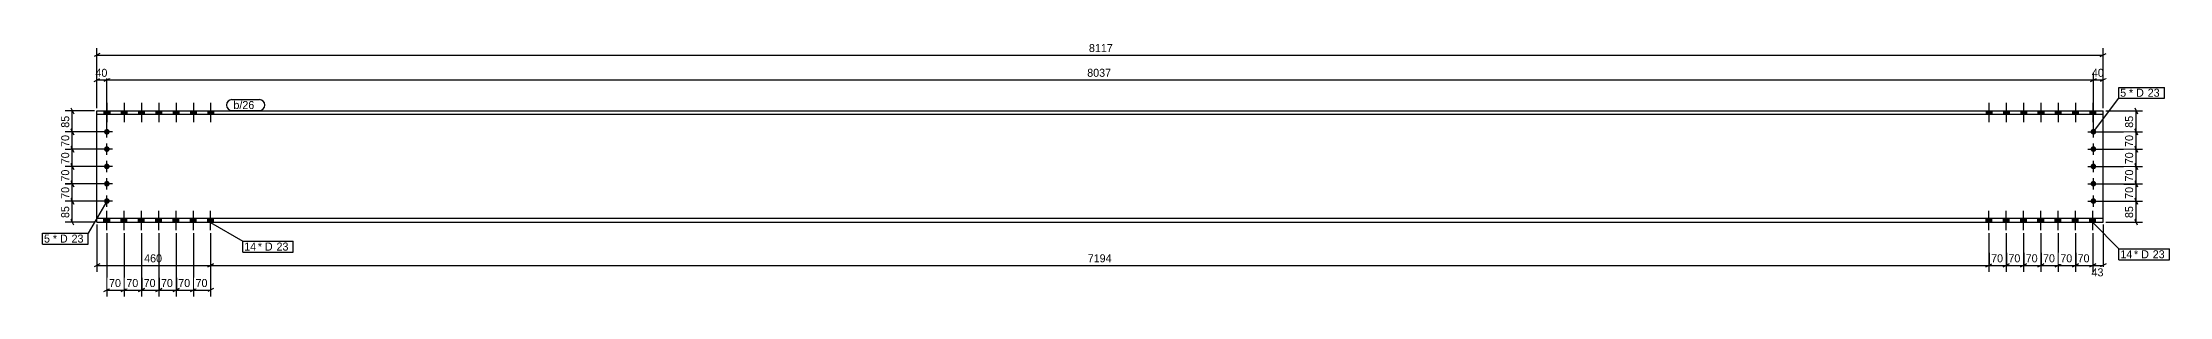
# Model space of a CAD drawing. Header units: millimetres. Extents: x 26 to 22430, y 32 to 1058.
# Drawn here: x 13825 to 22430, y 32 to 1058 of the extents above; entities that cross this region are included whole.
import ezdxf

# ---------------------------------------------------------------- set-up
doc = ezdxf.new("R2010")
doc.units = ezdxf.units.MM
doc.styles.add('Comic Sans MS', font='COMIC.TTF', dxfattribs={"height": 0.2})

msp = doc.modelspace()

# ---------------------------------------------------------------- hatches: boundary and pattern name
at = {"linetype": 'Continuous'}
for points in [[(14073.8, 768), (14096.8, 768), (14096.8, 782.6), (14073.8, 782.6)], [(14073.8, 768), (14096.8, 768), (14096.8, 782.6), (14073.8, 782.6)], [(14143.8, 768), (14166.8, 768), (14166.8, 782.6), (14143.8, 782.6)], [(14143.8, 768), (14166.8, 768), (14166.8, 782.6), (14143.8, 782.6)], [(14213.8, 768), (14236.8, 768), (14236.8, 782.6), (14213.8, 782.6)], [(14213.8, 768), (14236.8, 768), (14236.8, 782.6), (14213.8, 782.6)], [(14283.8, 768), (14306.8, 768), (14306.8, 782.6), (14283.8, 782.6)], [(14283.8, 768), (14306.8, 768), (14306.8, 782.6), (14283.8, 782.6)], [(14353.8, 768), (14376.8, 768), (14376.8, 782.6), (14353.8, 782.6)], [(14353.8, 768), (14376.8, 768), (14376.8, 782.6), (14353.8, 782.6)], [(14423.8, 768), (14446.8, 768), (14446.8, 782.6), (14423.8, 782.6)], [(14423.8, 768), (14446.8, 768), (14446.8, 782.6), (14423.8, 782.6)], [(14493.8, 768), (14516.8, 768), (14516.8, 782.6), (14493.8, 782.6)], [(14493.8, 768), (14516.8, 768), (14516.8, 782.6), (14493.8, 782.6)], [(21711.2, 782.6), (21688.2, 782.6), (21688.2, 768), (21711.2, 768)], [(21711.2, 782.6), (21688.2, 782.6), (21688.2, 768), (21711.2, 768)], [(21781.2, 782.6), (21758.2, 782.6), (21758.2, 768), (21781.2, 768)], [(21781.2, 782.6), (21758.2, 782.6), (21758.2, 768), (21781.2, 768)], [(21851.2, 782.6), (21828.2, 782.6), (21828.2, 768), (21851.2, 768)], [(21851.2, 782.6), (21828.2, 782.6), (21828.2, 768), (21851.2, 768)], [(21921.2, 782.6), (21898.2, 782.6), (21898.2, 768), (21921.2, 768)], [(21921.2, 782.6), (21898.2, 782.6), (21898.2, 768), (21921.2, 768)], [(21991.2, 782.6), (21968.2, 782.6), (21968.2, 768), (21991.2, 768)], [(21991.2, 782.6), (21968.2, 782.6), (21968.2, 768), (21991.2, 768)], [(22061.2, 782.6), (22038.2, 782.6), (22038.2, 768), (22061.2, 768)], [(22061.2, 782.6), (22038.2, 782.6), (22038.2, 768), (22061.2, 768)], [(22131.2, 782.6), (22108.2, 782.6), (22108.2, 768), (22131.2, 768)], [(22131.2, 782.6), (22108.2, 782.6), (22108.2, 768), (22131.2, 768)], [(14073.9, 697.6, -1), (14096.9, 697.6, -1)], [(22110.9, 697.6, -1), (22133.9, 697.6, -1)], [(14073.9, 627.6, -1), (14096.9, 627.6, -1)], [(22110.9, 627.6, -1), (22133.9, 627.6, -1)], [(14073.9, 557.6, -1), (14096.9, 557.6, -1)], [(22110.9, 557.6, -1), (22133.9, 557.6, -1)], [(14073.9, 487.6, -1), (14096.9, 487.6, -1)], [(22110.9, 487.6, -1), (22133.9, 487.6, -1)], [(14073.8, 332.6), (14096.8, 332.6), (14096.8, 347.2), (14073.8, 347.2)], [(14073.8, 332.6), (14096.8, 332.6), (14096.8, 347.2), (14073.8, 347.2)], [(14073.9, 417.6, -1), (14096.9, 417.6, -1)], [(14143.8, 332.6), (14166.8, 332.6), (14166.8, 347.2), (14143.8, 347.2)], [(14143.8, 332.6), (14166.8, 332.6), (14166.8, 347.2), (14143.8, 347.2)], [(14213.8, 332.6), (14236.8, 332.6), (14236.8, 347.2), (14213.8, 347.2)], [(14213.8, 332.6), (14236.8, 332.6), (14236.8, 347.2), (14213.8, 347.2)], [(14283.8, 332.6), (14306.8, 332.6), (14306.8, 347.2), (14283.8, 347.2)], [(14283.8, 332.6), (14306.8, 332.6), (14306.8, 347.2), (14283.8, 347.2)], [(14353.8, 332.6), (14376.8, 332.6), (14376.8, 347.2), (14353.8, 347.2)], [(14353.8, 332.6), (14376.8, 332.6), (14376.8, 347.2), (14353.8, 347.2)], [(14423.8, 332.6), (14446.8, 332.6), (14446.8, 347.2), (14423.8, 347.2)], [(14423.8, 332.6), (14446.8, 332.6), (14446.8, 347.2), (14423.8, 347.2)], [(14493.8, 332.6), (14516.8, 332.6), (14516.8, 347.2), (14493.8, 347.2)], [(14493.8, 332.6), (14516.8, 332.6), (14516.8, 347.2), (14493.8, 347.2)], [(21711.2, 347.2), (21688.2, 347.2), (21688.2, 332.6), (21711.2, 332.6)], [(21711.2, 347.2), (21688.2, 347.2), (21688.2, 332.6), (21711.2, 332.6)], [(21781.2, 347.2), (21758.2, 347.2), (21758.2, 332.6), (21781.2, 332.6)], [(21781.2, 347.2), (21758.2, 347.2), (21758.2, 332.6), (21781.2, 332.6)], [(21851.2, 347.2), (21828.2, 347.2), (21828.2, 332.6), (21851.2, 332.6)], [(21851.2, 347.2), (21828.2, 347.2), (21828.2, 332.6), (21851.2, 332.6)], [(21921.2, 347.2), (21898.2, 347.2), (21898.2, 332.6), (21921.2, 332.6)], [(21921.2, 347.2), (21898.2, 347.2), (21898.2, 332.6), (21921.2, 332.6)], [(21991.2, 347.2), (21968.2, 347.2), (21968.2, 332.6), (21991.2, 332.6)], [(21991.2, 347.2), (21968.2, 347.2), (21968.2, 332.6), (21991.2, 332.6)], [(22061.2, 347.2), (22038.2, 347.2), (22038.2, 332.6), (22061.2, 332.6)], [(22061.2, 347.2), (22038.2, 347.2), (22038.2, 332.6), (22061.2, 332.6)], [(22131.2, 347.2), (22108.2, 347.2), (22108.2, 332.6), (22131.2, 332.6)], [(22131.2, 347.2), (22108.2, 347.2), (22108.2, 332.6), (22131.2, 332.6)], [(22110.9, 417.6, -1), (22133.9, 417.6, -1)]]:
    msp.add_hatch(color=3, dxfattribs=at).paths.add_polyline_path(points)

# ---------------------------------------------------------------- linework, layer by layer
at = {"color": 8, "linetype": 'Continuous'}
for p, q in [((14057.4, 1013.6), (14033.4, 1001.6)), ((14045.4, 1007.6), (22162.4, 1007.6)), ((22150.4, 1001.6), (22174.4, 1013.6)), ((14033.4, 901.6), (14057.4, 913.6)), ((14045.4, 792.6), (14045.4, 936)), ((14045.4, 907.6), (14085.4, 907.6)), ((14097.4, 913.6), (14073.4, 901.6)), ((14097.4, 913.6), (14073.4, 901.6)), ((14085.4, 707.6), (14085.4, 936)), ((14085.4, 707.6), (14085.4, 936)), ((22110.4, 901.6), (22134.4, 913.6)), ((22122.4, 707.6), (22122.4, 936)), ((22122.4, 907.6), (22162.4, 907.6)), ((22174.4, 913.6), (22150.4, 901.6)), ((22162.4, 792.6), (22162.4, 936)), ((14035.4, 782.6), (13917, 782.6)), ((13939.4, 794.6), (13951.4, 770.6)), ((13945.4, 697.6), (13945.4, 782.6)), ((22172.4, 782.6), (22321, 782.6)), ((22289.4, 794.6), (22301.4, 770.6)), ((22295.4, 697.6), (22295.4, 782.6)), ((14075.4, 697.6), (13917, 697.6)), ((13951.4, 685.6), (13939.4, 709.6)), ((22132.4, 697.6), (22321, 697.6)), ((22301.4, 685.6), (22289.4, 709.6)), ((14075.4, 627.6), (13917, 627.6)), ((13939.4, 639.6), (13951.4, 615.6)), ((13945.4, 557.6), (13945.4, 627.6)), ((22132.4, 627.6), (22321, 627.6)), ((22301.4, 615.6), (22289.4, 639.6)), ((14075.4, 557.6), (13917, 557.6)), ((13951.4, 545.6), (13939.4, 569.6)), ((22132.4, 557.6), (22321, 557.6)), ((22301.4, 545.6), (22289.4, 569.6)), ((14075.4, 487.6), (13917, 487.6)), ((13939.4, 499.6), (13951.4, 475.6)), ((22132.4, 487.6), (22321, 487.6)), ((22289.4, 499.6), (22301.4, 475.6)), ((22295.4, 417.6), (22295.4, 487.6)), ((14075.4, 417.6), (13917, 417.6)), ((13939.4, 429.6), (13951.4, 405.6)), ((13951.4, 320.6), (13939.4, 344.6)), ((13945.4, 332.6), (13945.4, 417.6)), ((22132.4, 417.6), (22321, 417.6)), ((22301.4, 405.6), (22289.4, 429.6)), ((22301.4, 320.6), (22289.4, 344.6)), ((14035.4, 332.6), (13917, 332.6)), ((14085.3, 287.9), (14085.3, 32)), ((14155.3, 287.9), (14155.3, 32)), ((14365.3, 287.9), (14365.3, 32)), ((14435.3, 287.9), (14435.3, 32)), ((14505.3, 287.9), (14505.3, 32)), ((21699.7, 287.9), (21699.7, 132)), ((21769.7, 287.9), (21769.7, 132)), ((21839.7, 287.9), (21839.7, 132)), ((21909.7, 287.9), (21909.7, 132)), ((21979.7, 287.9), (21979.7, 132)), ((22049.7, 287.9), (22049.7, 132)), ((22119.7, 287.9), (22119.7, 129.2)), ((22162.4, 322.6), (22162.4, 129.2)), ((22172.4, 332.6), (22321, 332.6)), ((14057.4, 163.6), (14033.4, 151.6)), ((14045.4, 157.6), (14505.3, 157.6)), ((14517.3, 163.6), (14493.3, 151.6)), ((14493.3, 151.6), (14517.3, 163.6)), ((21687.7, 151.6), (21711.7, 163.6)), ((21757.7, 151.6), (21781.7, 163.6)), ((21827.7, 151.6), (21851.7, 163.6)), ((21897.7, 151.6), (21921.7, 163.6)), ((21909.7, 157.6), (21979.7, 157.6)), ((21991.7, 163.6), (21967.7, 151.6)), ((22037.7, 151.6), (22061.7, 163.6)), ((22107.7, 151.6), (22131.7, 163.6)), ((22119.7, 157.6), (22162.4, 157.6)), ((22174.4, 163.6), (22150.4, 151.6)), ((14073.3, 51.6), (14097.3, 63.6)), ((14085.3, 57.6), (14155.3, 57.6)), ((14167.3, 63.6), (14143.3, 51.6)), ((14213.3, 51.6), (14237.3, 63.6)), ((14283.3, 51.6), (14307.3, 63.6)), ((14353.3, 51.6), (14377.3, 63.6)), ((14365.3, 57.6), (14435.3, 57.6)), ((14447.3, 63.6), (14423.3, 51.6)), ((14517.3, 63.6), (14493.3, 51.6))]:
    msp.add_line(p, q, dxfattribs=at)
at = {"color": 7, "linetype": 'Continuous'}
for p, q in [((14045.4, 332.6), (14045.4, 782.6)), ((14045.4, 782.6), (22162.4, 782.6)), ((22162.4, 332.6), (22162.4, 782.6)), ((22162.4, 768), (14045.4, 768)), ((22162.4, 347.2), (14045.4, 347.2)), ((14045.4, 332.6), (22162.4, 332.6))]:
    msp.add_line(p, q, dxfattribs=at)
at = {"color": 3, "linetype": 'Continuous'}
for p, q in [((14073.8, 782.6), (14073.8, 768)), ((14073.8, 782.6), (14073.8, 768)), ((14085.3, 814.8), (14085.3, 736.6)), ((14085.3, 814.8), (14085.3, 736.6)), ((14096.8, 782.6), (14096.8, 768)), ((14096.8, 782.6), (14096.8, 768)), ((14143.8, 782.6), (14143.8, 768)), ((14143.8, 782.6), (14143.8, 768)), ((14155.3, 814.8), (14155.3, 736.6)), ((14155.3, 814.8), (14155.3, 736.6)), ((14166.8, 782.6), (14166.8, 768)), ((14166.8, 782.6), (14166.8, 768)), ((14213.8, 782.6), (14213.8, 768)), ((14213.8, 782.6), (14213.8, 768)), ((14225.3, 814.8), (14225.3, 736.6)), ((14225.3, 814.8), (14225.3, 736.6)), ((14236.8, 782.6), (14236.8, 768)), ((14236.8, 782.6), (14236.8, 768)), ((14283.8, 782.6), (14283.8, 768)), ((14283.8, 782.6), (14283.8, 768)), ((14295.3, 814.8), (14295.3, 736.6)), ((14295.3, 814.8), (14295.3, 736.6)), ((14306.8, 782.6), (14306.8, 768)), ((14306.8, 782.6), (14306.8, 768)), ((14353.8, 782.6), (14353.8, 768)), ((14353.8, 782.6), (14353.8, 768)), ((14365.3, 814.8), (14365.3, 736.6)), ((14365.3, 814.8), (14365.3, 736.6)), ((14376.8, 782.6), (14376.8, 768)), ((14376.8, 782.6), (14376.8, 768)), ((14423.8, 782.6), (14423.8, 768)), ((14423.8, 782.6), (14423.8, 768)), ((14435.3, 814.8), (14435.3, 736.6)), ((14435.3, 814.8), (14435.3, 736.6)), ((14446.8, 782.6), (14446.8, 768)), ((14446.8, 782.6), (14446.8, 768)), ((14493.8, 782.6), (14493.8, 768)), ((14493.8, 782.6), (14493.8, 768)), ((14505.3, 814.8), (14505.3, 736.6)), ((14505.3, 814.8), (14505.3, 736.6)), ((14516.8, 782.6), (14516.8, 768)), ((14516.8, 782.6), (14516.8, 768)), ((21688.2, 782.6), (21688.2, 768)), ((21688.2, 782.6), (21688.2, 768)), ((21699.7, 814.8), (21699.7, 736.6)), ((21699.7, 814.8), (21699.7, 736.6)), ((21711.2, 782.6), (21711.2, 768)), ((21711.2, 782.6), (21711.2, 768)), ((21758.2, 782.6), (21758.2, 768)), ((21758.2, 782.6), (21758.2, 768)), ((21769.7, 814.8), (21769.7, 736.6)), ((21769.7, 814.8), (21769.7, 736.6)), ((21781.2, 782.6), (21781.2, 768)), ((21781.2, 782.6), (21781.2, 768)), ((21828.2, 782.6), (21828.2, 768)), ((21828.2, 782.6), (21828.2, 768)), ((21839.7, 814.8), (21839.7, 736.6)), ((21839.7, 814.8), (21839.7, 736.6)), ((21851.2, 782.6), (21851.2, 768)), ((21851.2, 782.6), (21851.2, 768)), ((21898.2, 782.6), (21898.2, 768)), ((21898.2, 782.6), (21898.2, 768)), ((21909.7, 814.8), (21909.7, 736.6)), ((21909.7, 814.8), (21909.7, 736.6)), ((21921.2, 782.6), (21921.2, 768)), ((21921.2, 782.6), (21921.2, 768)), ((21968.2, 782.6), (21968.2, 768)), ((21968.2, 782.6), (21968.2, 768)), ((21979.7, 814.8), (21979.7, 736.6)), ((21979.7, 814.8), (21979.7, 736.6)), ((21991.2, 782.6), (21991.2, 768)), ((21991.2, 782.6), (21991.2, 768)), ((22038.2, 782.6), (22038.2, 768)), ((22038.2, 782.6), (22038.2, 768)), ((22049.7, 814.8), (22049.7, 736.6)), ((22049.7, 814.8), (22049.7, 736.6)), ((22061.2, 782.6), (22061.2, 768)), ((22061.2, 782.6), (22061.2, 768)), ((22108.2, 782.6), (22108.2, 768)), ((22108.2, 782.6), (22108.2, 768)), ((22119.7, 814.8), (22119.7, 736.6)), ((22119.7, 814.8), (22119.7, 736.6)), ((22131.2, 782.6), (22131.2, 768)), ((22131.2, 782.6), (22131.2, 768)), ((14108.4, 697.6), (14062.4, 697.6)), ((14085.4, 674.6), (14085.4, 720.6)), ((22099.4, 697.6), (22145.4, 697.6)), ((22122.4, 674.6), (22122.4, 720.6)), ((14108.4, 627.6), (14062.4, 627.6)), ((14085.4, 604.6), (14085.4, 650.6)), ((22099.4, 627.6), (22145.4, 627.6)), ((22122.4, 604.6), (22122.4, 650.6)), ((14108.4, 557.6), (14062.4, 557.6)), ((14085.4, 534.6), (14085.4, 580.6)), ((22099.4, 557.6), (22145.4, 557.6)), ((22122.4, 534.6), (22122.4, 580.6)), ((14108.4, 487.6), (14062.4, 487.6)), ((14085.4, 464.6), (14085.4, 510.6)), ((14085.4, 394.6), (14085.4, 440.6)), ((22099.4, 487.6), (22145.4, 487.6)), ((22122.4, 464.6), (22122.4, 510.6)), ((22122.4, 394.6), (22122.4, 440.6)), ((14108.4, 417.6), (14062.4, 417.6)), ((14073.8, 332.6), (14073.8, 347.2)), ((14073.8, 332.6), (14073.8, 347.2)), ((14085.3, 300.4), (14085.3, 378.6)), ((14085.3, 300.4), (14085.3, 378.6)), ((14096.8, 332.6), (14096.8, 347.2)), ((14096.8, 332.6), (14096.8, 347.2)), ((14143.8, 332.6), (14143.8, 347.2)), ((14143.8, 332.6), (14143.8, 347.2)), ((14155.3, 300.4), (14155.3, 378.6)), ((14155.3, 300.4), (14155.3, 378.6)), ((14166.8, 332.6), (14166.8, 347.2)), ((14166.8, 332.6), (14166.8, 347.2)), ((14213.8, 332.6), (14213.8, 347.2)), ((14213.8, 332.6), (14213.8, 347.2)), ((14225.3, 300.4), (14225.3, 378.6)), ((14225.3, 300.4), (14225.3, 378.6)), ((14236.8, 332.6), (14236.8, 347.2)), ((14236.8, 332.6), (14236.8, 347.2)), ((14283.8, 332.6), (14283.8, 347.2)), ((14283.8, 332.6), (14283.8, 347.2)), ((14295.3, 300.4), (14295.3, 378.6)), ((14295.3, 300.4), (14295.3, 378.6)), ((14306.8, 332.6), (14306.8, 347.2)), ((14306.8, 332.6), (14306.8, 347.2)), ((14353.8, 332.6), (14353.8, 347.2)), ((14353.8, 332.6), (14353.8, 347.2)), ((14365.3, 300.4), (14365.3, 378.6)), ((14365.3, 300.4), (14365.3, 378.6)), ((14376.8, 332.6), (14376.8, 347.2)), ((14376.8, 332.6), (14376.8, 347.2)), ((14423.8, 332.6), (14423.8, 347.2)), ((14423.8, 332.6), (14423.8, 347.2)), ((14435.3, 300.4), (14435.3, 378.6)), ((14435.3, 300.4), (14435.3, 378.6)), ((14446.8, 332.6), (14446.8, 347.2)), ((14446.8, 332.6), (14446.8, 347.2)), ((14493.8, 332.6), (14493.8, 347.2)), ((14493.8, 332.6), (14493.8, 347.2)), ((14505.3, 300.4), (14505.3, 378.6)), ((14505.3, 300.4), (14505.3, 378.6)), ((14516.8, 332.6), (14516.8, 347.2)), ((14516.8, 332.6), (14516.8, 347.2)), ((21688.2, 332.6), (21688.2, 347.2)), ((21688.2, 332.6), (21688.2, 347.2)), ((21699.7, 300.4), (21699.7, 378.6)), ((21699.7, 300.4), (21699.7, 378.6)), ((21711.2, 332.6), (21711.2, 347.2)), ((21711.2, 332.6), (21711.2, 347.2)), ((21758.2, 332.6), (21758.2, 347.2)), ((21758.2, 332.6), (21758.2, 347.2)), ((21769.7, 300.4), (21769.7, 378.6)), ((21769.7, 300.4), (21769.7, 378.6)), ((21781.2, 332.6), (21781.2, 347.2)), ((21781.2, 332.6), (21781.2, 347.2)), ((21828.2, 332.6), (21828.2, 347.2)), ((21828.2, 332.6), (21828.2, 347.2)), ((21839.7, 300.4), (21839.7, 378.6)), ((21839.7, 300.4), (21839.7, 378.6)), ((21851.2, 332.6), (21851.2, 347.2)), ((21851.2, 332.6), (21851.2, 347.2)), ((21898.2, 332.6), (21898.2, 347.2)), ((21898.2, 332.6), (21898.2, 347.2)), ((21909.7, 300.4), (21909.7, 378.6)), ((21909.7, 300.4), (21909.7, 378.6)), ((21921.2, 332.6), (21921.2, 347.2)), ((21921.2, 332.6), (21921.2, 347.2)), ((21968.2, 332.6), (21968.2, 347.2)), ((21968.2, 332.6), (21968.2, 347.2)), ((21979.7, 300.4), (21979.7, 378.6)), ((21979.7, 300.4), (21979.7, 378.6)), ((21991.2, 332.6), (21991.2, 347.2)), ((21991.2, 332.6), (21991.2, 347.2)), ((22038.2, 332.6), (22038.2, 347.2)), ((22038.2, 332.6), (22038.2, 347.2)), ((22049.7, 300.4), (22049.7, 378.6)), ((22049.7, 300.4), (22049.7, 378.6)), ((22061.2, 332.6), (22061.2, 347.2)), ((22061.2, 332.6), (22061.2, 347.2)), ((22099.4, 417.6), (22145.4, 417.6)), ((22108.2, 332.6), (22108.2, 347.2)), ((22108.2, 332.6), (22108.2, 347.2)), ((22119.7, 300.4), (22119.7, 378.6)), ((22119.7, 300.4), (22119.7, 378.6)), ((22131.2, 332.6), (22131.2, 347.2)), ((22131.2, 332.6), (22131.2, 347.2))]:
    msp.add_line(p, q, dxfattribs=at)

# ---------------------------------------------------------------- wipeouts: each hides what was drawn before it
at = {"color": 0}
for points in [[(22256.7, 839.4), (22256.7, 871.4), (22230.7, 871.4), (22230.7, 839.4)], [(13857.2, 249.7), (13857.2, 281.7), (13831.2, 281.7), (13831.2, 249.7)], [(14686.5, 217.4), (14686.5, 249.4), (14641.2, 249.4), (14641.2, 217.4)], [(22277, 186.3), (22277, 218.3), (22231.7, 218.3), (22231.7, 186.3)]]:
    msp.add_wipeout(points, dxfattribs=at)

# ---------------------------------------------------------------- next in the draw order: wipeouts: each hides what was drawn before it
for points in [[(18155.5, 1013.6), (18155.5, 1058.4), (18052.2, 1058.4), (18052.2, 1013.6)], [(22174.8, 913.6), (22174.8, 958.4), (22109.9, 958.4), (22109.9, 913.6)], [(22256.7, 839.4), (22256.7, 871.4), (22230.7, 871.4), (22230.7, 839.4)], [(14696.7, 789.6), (14696.7, 821.6), (14597.4, 821.6), (14597.4, 789.6)], [(13939.4, 772.6), (13894.6, 772.6), (13894.6, 707.6), (13939.4, 707.6)], [(22289.4, 772.6), (22244.6, 772.6), (22244.6, 707.6), (22289.4, 707.6)], [(13939.4, 625.1), (13894.6, 625.1), (13894.6, 560.1), (13939.4, 560.1)], [(22289.4, 485.1), (22244.6, 485.1), (22244.6, 420.1), (22289.4, 420.1)], [(13939.4, 407.6), (13894.6, 407.6), (13894.6, 342.6), (13939.4, 342.6)], [(13857.2, 249.7), (13857.2, 281.7), (13831.2, 281.7), (13831.2, 249.7)], [(14320.8, 163.6), (14320.8, 208.4), (14229.9, 208.4), (14229.9, 163.6)], [(14686.5, 217.4), (14686.5, 249.4), (14641.2, 249.4), (14641.2, 217.4)], [(21977.1, 163.6), (21977.1, 208.4), (21912.2, 208.4), (21912.2, 163.6)], [(22277, 186.3), (22277, 218.3), (22231.7, 218.3), (22231.7, 186.3)], [(14152.8, 63.6), (14152.8, 108.4), (14087.9, 108.4), (14087.9, 63.6)], [(14432.8, 63.6), (14432.8, 108.4), (14367.9, 108.4), (14367.9, 63.6)], [(22173.5, 106.8), (22173.5, 151.6), (22108.5, 151.6), (22108.5, 106.8)]]:
    msp.add_wipeout(points, dxfattribs=at)

# ---------------------------------------------------------------- next in the draw order: linework, layer by layer
at = {"color": 8, "linetype": 'Continuous'}
for p, q in [((22162.4, 792.6), (22162.4, 1036)), ((14085.4, 907.6), (22122.4, 907.6)), ((22110.4, 901.6), (22134.4, 913.6)), ((22122.4, 707.6), (22122.4, 936)), ((14075.4, 697.6), (13917, 697.6)), ((13939.4, 709.6), (13951.4, 685.6)), ((13945.4, 627.6), (13945.4, 697.6)), ((22132.4, 697.6), (22321, 697.6)), ((22289.4, 709.6), (22301.4, 685.6)), ((22295.4, 627.6), (22295.4, 697.6)), ((14075.4, 627.6), (13917, 627.6)), ((13951.4, 615.6), (13939.4, 639.6)), ((14075.4, 557.6), (13917, 557.6)), ((13939.4, 569.6), (13951.4, 545.6)), ((13945.4, 417.6), (13945.4, 487.6)), ((22132.4, 487.6), (22321, 487.6)), ((22301.4, 475.6), (22289.4, 499.6)), ((14075.4, 417.6), (13917, 417.6)), ((13951.4, 405.6), (13939.4, 429.6)), ((22132.4, 417.6), (22321, 417.6)), ((22289.4, 429.6), (22301.4, 405.6)), ((22295.4, 332.6), (22295.4, 417.6)), ((14045.4, 322.6), (14045.4, 132)), ((14155.3, 287.9), (14155.3, 32)), ((14225.3, 287.9), (14225.3, 32)), ((14295.3, 287.9), (14295.3, 32)), ((14365.3, 287.9), (14365.3, 32)), ((14435.3, 287.9), (14435.3, 32)), ((21909.7, 287.9), (21909.7, 132)), ((21979.7, 287.9), (21979.7, 132)), ((22119.7, 287.9), (22119.7, 132)), ((21839.7, 157.6), (21909.7, 157.6)), ((21921.7, 163.6), (21897.7, 151.6)), ((21967.7, 151.6), (21991.7, 163.6)), ((22049.7, 157.6), (22119.7, 157.6)), ((22131.7, 163.6), (22107.7, 151.6)), ((14143.3, 51.6), (14167.3, 63.6)), ((14295.3, 57.6), (14365.3, 57.6)), ((14377.3, 63.6), (14353.3, 51.6)), ((14423.3, 51.6), (14447.3, 63.6)), ((14435.3, 57.6), (14505.3, 57.6))]:
    msp.add_line(p, q, dxfattribs=at)
at = {"color": 7, "linetype": 'Continuous'}
for p, q in [((14505.3, 330.4), (14635.2, 255.4)), ((14635.2, 211.4), (14635.2, 255.4)), ((22225.7, 180.3), (22225.7, 224.3))]:
    msp.add_line(p, q, dxfattribs=at)

# ---------------------------------------------------------------- next in the draw order: texts
at = {"color": 3, "style": 'Comic Sans MS'}
for s, p in [('8117', (18058.6, 1020)), ('40', (22116.3, 920)), ('460', (14236.3, 170)), ('70', (21918.6, 170)), ('70', (14094.3, 70)), ('70', (14374.3, 70)), ('43', (22114.9, 113.2))]:
    msp.add_text(s, height=32.38, dxfattribs=at).set_placement(p)
for s, p in [('85', (13933, 714)), ('85', (22283, 714)), ('70', (13933, 566.5)), ('70', (22283, 426.5)), ('85', (13933, 349))]:
    msp.add_text(s, height=32.38, rotation=90.00021, dxfattribs=at).set_placement(p)

# ---------------------------------------------------------------- next in the draw order: wipeouts: each hides what was drawn before it
at = {"color": 0}
for points in [[(22332.5, 839.4), (22332.5, 871.4), (22266.3, 871.4), (22266.3, 839.4)], [(14696.7, 789.6), (14696.7, 821.6), (14597.4, 821.6), (14597.4, 789.6)], [(13933, 249.7), (13933, 281.7), (13866.8, 281.7), (13866.8, 249.7)], [(14762.3, 217.4), (14762.3, 249.4), (14696.1, 249.4), (14696.1, 217.4)], [(22352.8, 186.3), (22352.8, 218.3), (22286.6, 218.3), (22286.6, 186.3)]]:
    msp.add_wipeout(points, dxfattribs=at)

# ---------------------------------------------------------------- next in the draw order: linework, layer by layer
at = {"color": 7, "linetype": 'Continuous'}
for p, q in [((14591.4, 827.6), (14702.7, 827.6)), ((14591.4, 783.6), (14702.7, 783.6))]:
    msp.add_line(p, q, dxfattribs=at)
for centre, start, end in [((14591.4, 805.6), 90, 270), ((14702.7, 805.6), 270, 90)]:
    msp.add_arc(centre, 22, start, end, dxfattribs=at)

# ---------------------------------------------------------------- next in the draw order: texts
at = {"color": 3, "style": 'Comic Sans MS'}
msp.add_text('b/26', height=32.38, dxfattribs=at).set_placement((14597.4, 789.6))

# ---------------------------------------------------------------- next in the draw order: wipeouts: each hides what was drawn before it
at = {"color": 0}
for points in [[(14097.8, 913.6), (14097.8, 958.4), (14032.9, 958.4), (14032.9, 913.6)], [(18162.4, 913.6), (18162.4, 958.4), (18045.3, 958.4), (18045.3, 913.6)], [(22332.5, 839.4), (22332.5, 871.4), (22266.3, 871.4), (22266.3, 839.4)], [(13939.4, 695.1), (13894.6, 695.1), (13894.6, 630.1), (13939.4, 630.1)], [(22289.4, 695.1), (22244.6, 695.1), (22244.6, 630.1), (22289.4, 630.1)], [(13939.4, 485.1), (13894.6, 485.1), (13894.6, 420.1), (13939.4, 420.1)], [(22289.4, 407.6), (22244.6, 407.6), (22244.6, 342.6), (22289.4, 342.6)], [(13933, 249.7), (13933, 281.7), (13866.8, 281.7), (13866.8, 249.7)], [(14762.3, 217.4), (14762.3, 249.4), (14696.1, 249.4), (14696.1, 217.4)], [(21907.1, 163.6), (21907.1, 208.4), (21842.2, 208.4), (21842.2, 163.6)], [(22117.1, 163.6), (22117.1, 208.4), (22052.2, 208.4), (22052.2, 163.6)], [(22352.8, 186.3), (22352.8, 218.3), (22286.6, 218.3), (22286.6, 186.3)], [(14362.8, 63.6), (14362.8, 108.4), (14297.9, 108.4), (14297.9, 63.6)], [(14502.8, 63.6), (14502.8, 108.4), (14437.9, 108.4), (14437.9, 63.6)]]:
    msp.add_wipeout(points, dxfattribs=at)

# ---------------------------------------------------------------- next in the draw order: linework, layer by layer
at = {"color": 8, "linetype": 'Continuous'}
for p, q in [((14045.4, 792.6), (14045.4, 1036)), ((22132.4, 627.6), (22321, 627.6)), ((22289.4, 639.6), (22301.4, 615.6)), ((22295.4, 557.6), (22295.4, 627.6)), ((13945.4, 487.6), (13945.4, 557.6)), ((14075.4, 487.6), (13917, 487.6)), ((13951.4, 475.6), (13939.4, 499.6)), ((14295.3, 287.9), (14295.3, 32)), ((14505.3, 287.9), (14505.3, 132)), ((14505.3, 287.9), (14505.3, 132)), ((21839.7, 287.9), (21839.7, 132)), ((22049.7, 287.9), (22049.7, 132)), ((21769.7, 157.6), (21839.7, 157.6)), ((21851.7, 163.6), (21827.7, 151.6)), ((21979.7, 157.6), (22049.7, 157.6)), ((22061.7, 163.6), (22037.7, 151.6)), ((14225.3, 57.6), (14295.3, 57.6)), ((14307.3, 63.6), (14283.3, 51.6))]:
    msp.add_line(p, q, dxfattribs=at)
at = {"color": 7, "linetype": 'Continuous'}
for p, q in [((22224.7, 833.4), (22224.7, 877.4)), ((22122.4, 697.6), (22224.7, 833.4)), ((13825.2, 243.7), (13825.2, 287.7)), ((22119.7, 330.4), (22225.7, 224.3))]:
    msp.add_line(p, q, dxfattribs=at)

# ---------------------------------------------------------------- next in the draw order: texts
at = {"color": 3, "style": 'Comic Sans MS'}
for s, height, p in [('40', 32.38, (14039.3, 920)), ('8037', 32.38, (18051.7, 920)), ('5', 32.4, (22230.7, 839.4)), ('5', 32.4, (13831.2, 249.7)), ('14', 32.38, (14641.2, 217.4)), ('70', 32.38, (21848.6, 170)), ('70', 32.38, (22058.6, 170)), ('14', 32.38, (22231.7, 186.3)), ('70', 32.38, (14304.3, 70)), ('70', 32.38, (14444.3, 70))]:
    msp.add_text(s, height=height, dxfattribs=at).set_placement(p)
for s, p in [('70', (13933, 636.5)), ('70', (22283, 636.5)), ('70', (13933, 426.5)), ('85', (22283, 349))]:
    msp.add_text(s, height=32.38, rotation=90.00021, dxfattribs=at).set_placement(p)

# ---------------------------------------------------------------- next in the draw order: wipeouts: each hides what was drawn before it
at = {"color": 0}
for points in [[(22394.2, 839.4), (22394.2, 871.4), (22342.1, 871.4), (22342.1, 839.4)], [(13994.8, 249.7), (13994.8, 281.7), (13942.6, 281.7), (13942.6, 249.7)], [(14824, 217.4), (14824, 249.4), (14771.9, 249.4), (14771.9, 217.4)], [(22414.5, 186.3), (22414.5, 218.3), (22362.4, 218.3), (22362.4, 186.3)]]:
    msp.add_wipeout(points, dxfattribs=at)

# ---------------------------------------------------------------- next in the draw order: wipeouts: each hides what was drawn before it
for points in [[(22394.2, 839.4), (22394.2, 871.4), (22342.1, 871.4), (22342.1, 839.4)], [(22289.4, 625.1), (22244.6, 625.1), (22244.6, 560.1), (22289.4, 560.1)], [(13939.4, 555.1), (13894.6, 555.1), (13894.6, 490.1), (13939.4, 490.1)], [(13994.8, 249.7), (13994.8, 281.7), (13942.6, 281.7), (13942.6, 249.7)], [(14824, 217.4), (14824, 249.4), (14771.9, 249.4), (14771.9, 217.4)], [(21837.1, 163.6), (21837.1, 208.4), (21772.2, 208.4), (21772.2, 163.6)], [(22047.1, 163.6), (22047.1, 208.4), (21982.2, 208.4), (21982.2, 163.6)], [(22414.5, 186.3), (22414.5, 218.3), (22362.4, 218.3), (22362.4, 186.3)], [(14292.8, 63.6), (14292.8, 108.4), (14227.9, 108.4), (14227.9, 63.6)]]:
    msp.add_wipeout(points, dxfattribs=at)

# ---------------------------------------------------------------- next in the draw order: linework, layer by layer
at = {"color": 7, "linetype": 'Continuous'}
for p, q in [((22224.7, 877.4), (22409.8, 877.4)), ((22409.8, 833.4), (22409.8, 877.4)), ((22224.7, 833.4), (22409.8, 833.4)), ((14085.4, 417.6), (14010.4, 287.7)), ((13825.2, 287.7), (14010.4, 287.7)), ((14010.4, 243.7), (14010.4, 287.7)), ((13825.2, 243.7), (14010.4, 243.7)), ((14635.2, 255.4), (14839.6, 255.4)), ((14635.2, 211.4), (14839.6, 211.4)), ((14839.6, 211.4), (14839.6, 255.4)), ((22225.7, 224.3), (22430.1, 224.3)), ((22225.7, 180.3), (22430.1, 180.3)), ((22430.1, 180.3), (22430.1, 224.3))]:
    msp.add_line(p, q, dxfattribs=at)
at = {"color": 8, "linetype": 'Continuous'}
for p, q in [((22132.4, 557.6), (22321, 557.6)), ((22289.4, 569.6), (22301.4, 545.6)), ((22295.4, 487.6), (22295.4, 557.6)), ((14225.3, 287.9), (14225.3, 32)), ((21769.7, 287.9), (21769.7, 132)), ((21699.7, 157.6), (21769.7, 157.6)), ((21781.7, 163.6), (21757.7, 151.6)), ((14155.3, 57.6), (14225.3, 57.6)), ((14237.3, 63.6), (14213.3, 51.6))]:
    msp.add_line(p, q, dxfattribs=at)

# ---------------------------------------------------------------- next in the draw order: texts
at = {"color": 3, "style": 'Comic Sans MS'}
for s, p in [('* D', (22266.3, 839.4)), ('23', (22342.1, 839.4)), ('* D', (13866.8, 249.7)), ('23', (13942.6, 249.7)), ('* D', (14696.1, 217.4)), ('23', (14771.9, 217.4)), ('70', (21778.6, 170)), ('70', (21988.6, 170)), ('* D', (22286.6, 186.3)), ('23', (22362.4, 186.3)), ('70', (14234.3, 70))]:
    msp.add_text(s, height=32.38, dxfattribs=at).set_placement(p)
for p in [(22283, 566.5), (13933, 496.5)]:
    msp.add_text('70', height=32.38, rotation=90.00021, dxfattribs=at).set_placement(p)

# ---------------------------------------------------------------- next in the draw order: wipeouts: each hides what was drawn before it
at = {"color": 0}
for points in [[(22289.4, 555.1), (22244.6, 555.1), (22244.6, 490.1), (22289.4, 490.1)], [(21767.1, 163.6), (21767.1, 208.4), (21702.2, 208.4), (21702.2, 163.6)], [(14222.8, 63.6), (14222.8, 108.4), (14157.9, 108.4), (14157.9, 63.6)]]:
    msp.add_wipeout(points, dxfattribs=at)

# ---------------------------------------------------------------- next in the draw order: linework, layer by layer
at = {"color": 8, "linetype": 'Continuous'}
for p, q in [((21699.7, 287.9), (21699.7, 132)), ((14505.3, 157.6), (21699.7, 157.6)), ((21687.7, 151.6), (21711.7, 163.6))]:
    msp.add_line(p, q, dxfattribs=at)

# ---------------------------------------------------------------- next in the draw order: texts
at = {"color": 3, "style": 'Comic Sans MS'}
msp.add_text('70', height=32.38, rotation=90.00021, dxfattribs=at).set_placement((22283, 496.5))
for p in [(21708.6, 170), (14164.3, 70)]:
    msp.add_text('70', height=32.38, dxfattribs=at).set_placement(p)

# ---------------------------------------------------------------- next in the draw order: wipeouts: each hides what was drawn before it
at = {"color": 0}
msp.add_wipeout([(18157.6, 163.6), (18157.6, 208.4), (18047.4, 208.4), (18047.4, 163.6)], dxfattribs=at)

# ---------------------------------------------------------------- next in the draw order: texts
at = {"color": 3, "style": 'Comic Sans MS'}
msp.add_text('7194', height=32.38, dxfattribs=at).set_placement((18053.8, 170))

doc.saveas('drawing.dxf')
